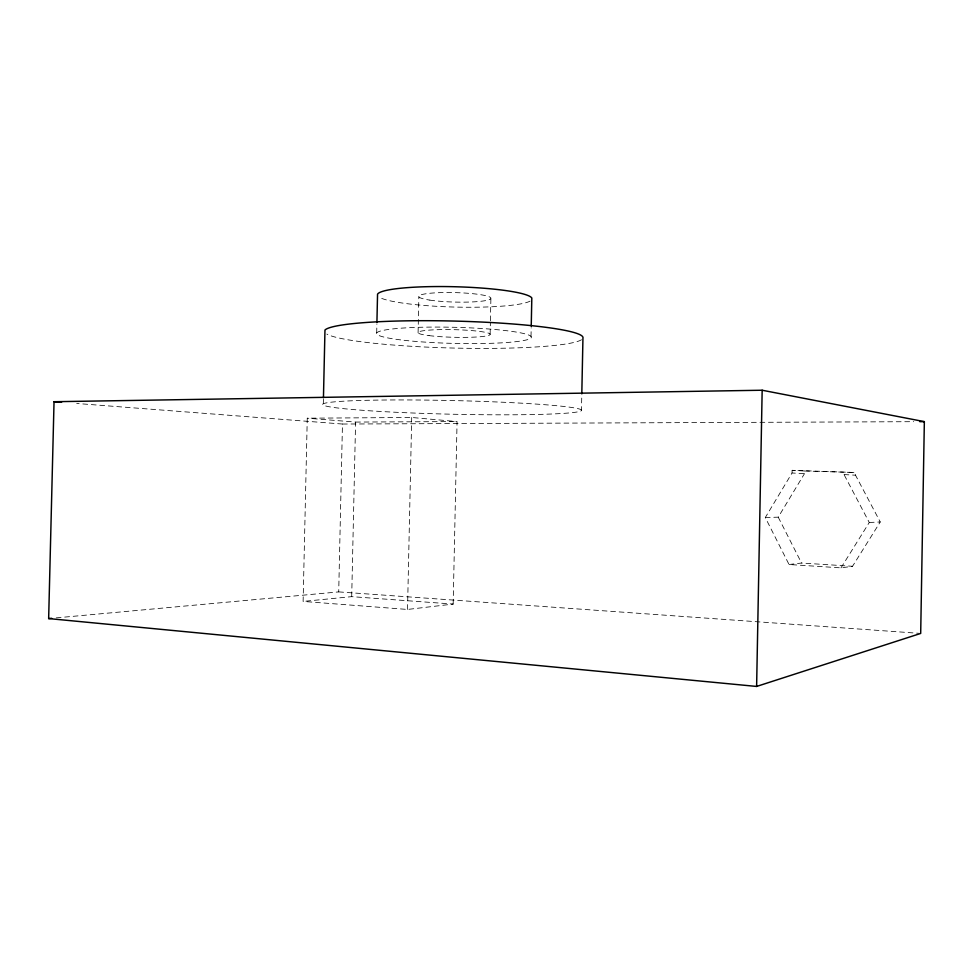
<?xml version="1.0" encoding="UTF-8"?>
<svg xmlns="http://www.w3.org/2000/svg" width="973" height="973" viewBox="0 0 973 973"><rect width="100%" height="100%" fill="white"/><g stroke="black" fill="none" stroke-linecap="round" stroke-linejoin="round"><path stroke-width="0.73" stroke-dasharray="4.87 3.65" d="M453.163 604.075L457.067 421.577L411.701 417.478L307.261 418.195L303.114 601.423L407.529 609.451L453.163 604.075L351.703 596.656L303.114 601.423M490.137 334.311L490.392 322.258M490.416 320.749L490.903 298.176M531.015 336.561L531.197 327.67M581.477 410.484A129.458 6.835 1.3 0 0 389.686 399.976A129.458 6.835 1.3 0 0 385.077 411.713A129.458 6.835 1.3 0 0 581.477 410.484L581.781 395.391M323.316 403.759L323.413 399.246M56.203 617.879L338.713 591.9L342.46 424.033L76.697 403.467M351.703 596.656L355.583 422.075L307.261 418.195M376.697 332.912L376.892 323.985M407.529 609.451L411.701 417.478M418.086 332.863L418.864 296.741M792.046 473L792.131 470.312L855.595 472.513L855.51 475.189L880.249 521.966L852.53 566.286L840.988 567.867L789.042 564.51L765.289 517.551L792.046 473L804.489 473.644L804.574 471.005L792.131 470.312M840.988 567.867L869.266 522.489L844.041 474.581L844.138 471.832M765.289 517.551L778.23 517.162L804.489 473.644M789.042 564.51L801.557 563.039L852.53 566.286M869.266 522.489L880.249 521.966M355.583 422.075L457.067 421.577M342.46 424.033L913.72 421.686M804.574 471.005L855.595 472.513M844.041 474.581L855.51 475.189M338.713 591.9L919.169 633.326M778.23 517.162L801.557 563.039M581.489 339.735A129.373 13.488 1.4 0 1 456.653 348.127A129.373 13.488 1.4 0 1 326.843 334.092M530.09 301.119A77.39 10.156 1.5 0 1 455.388 307.079A77.39 10.156 1.5 0 1 379.677 297.446M404.063 340.295A77.414 8.052 1.4 0 0 530.103 338.64A77.414 8.052 1.4 0 0 427.548 327.135A77.414 8.052 1.4 0 0 404.063 340.295M429.044 335.612A36.086 3.807 1.4 0 0 489.078 335.259A36.086 3.807 1.4 0 0 444.077 329.579A36.086 3.807 1.4 0 0 429.044 335.612M429.823 300.11A36.074 4.731 1.5 0 0 489.845 299.368A36.074 4.731 1.5 0 0 444.868 292.532A36.074 4.731 1.5 0 0 429.823 300.11"/><path stroke-width="1.46" d="M924.35 421.637L920.689 633.435L756.617 686.439L48.65 618.573L54.038 401.715L762.163 390.234L924.35 421.637L919.789 421.662M756.617 686.439L762.163 390.234M531.234 326.186L531.817 298.006A77.39 10.156 1.5 0 0 454.099 286.719A77.39 10.156 1.5 0 0 377.548 294.235L376.916 322.501M581.805 393.883L582.949 338.032A129.373 13.488 1.4 0 0 461.603 321.272A129.373 13.488 1.4 0 0 324.97 330.017L323.45 397.738M48.65 618.573L51.666 618.293M54.038 401.715L61.591 402.299"/></g></svg>
